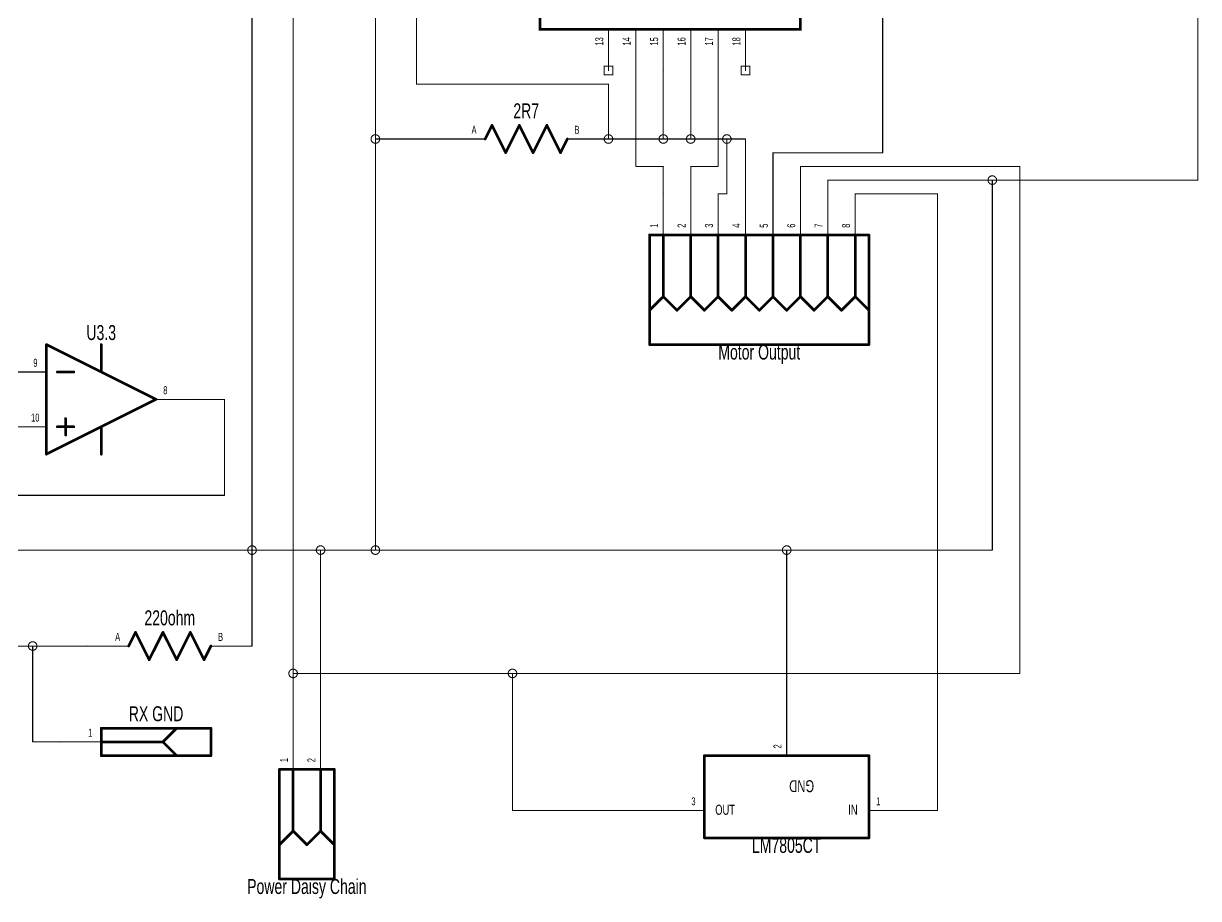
# Model space of a CAD drawing. Extents: x -0.1 to 11, y -0.1 to 7.9.
# Drawn here: x 6.717 to 11.002, y -0.071 to 3.122 of the extents above; entities that cross this region are included whole.
import ezdxf
from ezdxf.enums import TextEntityAlignment as Align

# ---------------------------------------------------------------- set-up
doc = ezdxf.new("R2010")
doc.units = 0
for name, color, linetype in [('Element', 253, 'CONTINUOUS'), ('Net', 50, 'CONTINUOUS'), ('Pin', 50, 'CONTINUOUS')]:
    doc.layers.add(name, color=color, linetype=linetype)

msp = doc.modelspace()

# ---------------------------------------------------------------- linework, layer by layer
at = {"layer": 'Element', "linetype": 'CONTINUOUS', "const_width": 0.0098}
for points in [[(8.6, 4.25), (9.55, 4.25), (9.55, 3.1), (8.6, 3.1), (8.6, 4.25)], [(8.4, 2.7), (8.425, 2.75)], [(8.425, 2.75), (8.475, 2.65)], [(8.475, 2.65), (8.525, 2.75)], [(8.525, 2.75), (8.575, 2.65)], [(8.575, 2.65), (8.625, 2.75)], [(8.625, 2.75), (8.675, 2.65)], [(8.675, 2.65), (8.7, 2.7)], [(9, 1.95), (9, 2.35)], [(9, 2.35), (9.8, 2.35)], [(9.05, 2.125), (9.05, 2.35)], [(9.15, 2.125), (9.15, 2.35)], [(9.25, 2.125), (9.25, 2.35)], [(9.35, 2.125), (9.35, 2.35)], [(9.45, 2.125), (9.45, 2.35)], [(9.55, 2.125), (9.55, 2.35)], [(9.65, 2.125), (9.65, 2.35)], [(9.75, 2.125), (9.75, 2.35)], [(9.8, 1.95), (9.8, 2.35)], [(9, 2.075), (9.05, 2.125)], [(9.1, 2.075), (9.05, 2.125)], [(9.1, 2.075), (9.15, 2.125)], [(9.2, 2.075), (9.15, 2.125)], [(9.2, 2.075), (9.25, 2.125)], [(9.3, 2.075), (9.25, 2.125)], [(9.3, 2.075), (9.35, 2.125)], [(9.4, 2.075), (9.35, 2.125)], [(9.4, 2.075), (9.45, 2.125)], [(9.5, 2.075), (9.45, 2.125)], [(9.5, 2.075), (9.55, 2.125)], [(9.6, 2.075), (9.55, 2.125)], [(9.6, 2.075), (9.65, 2.125)], [(9.7, 2.075), (9.65, 2.125)], [(9.7, 2.075), (9.75, 2.125)], [(9.8, 2.075), (9.75, 2.125)], [(6.8, 1.95), (7.2, 1.75)], [(6.8, 1.95), (6.8, 1.55)], [(7, 1.95), (7, 1.85)], [(9.8, 1.95), (9, 1.95)], [(6.84, 1.85), (6.9, 1.85)], [(6.8, 1.55), (7.2, 1.75)], [(6.87, 1.68), (6.87, 1.62)], [(6.84, 1.65), (6.9, 1.65)], [(7, 1.65), (7, 1.55)], [(7.1, 0.85), (7.125, 0.9)], [(7.125, 0.9), (7.175, 0.8)], [(7.175, 0.8), (7.225, 0.9)], [(7.225, 0.9), (7.275, 0.8)], [(7.275, 0.8), (7.325, 0.9)], [(7.325, 0.9), (7.375, 0.8)], [(7.375, 0.8), (7.4, 0.85)], [(7.4, 0.55), (7, 0.55)], [(7, 0.45), (7, 0.55)], [(7.275, 0.55), (7.225, 0.5)], [(7.4, 0.55), (7.4, 0.45)], [(7.225, 0.5), (7, 0.5)], [(7.275, 0.45), (7.225, 0.5)], [(7.4, 0.45), (7, 0.45)], [(9.8, 0.45), (9.2, 0.45)], [(9.2, 0.15), (9.2, 0.45)], [(9.8, 0.45), (9.8, 0.15)], [(7.65, 0), (7.65, 0.4)], [(7.65, 0.4), (7.85, 0.4)], [(7.7, 0.175), (7.7, 0.4)], [(7.8, 0.175), (7.8, 0.4)], [(7.85, 0), (7.85, 0.4)], [(7.65, 0.125), (7.7, 0.175)], [(7.75, 0.125), (7.7, 0.175)], [(7.75, 0.125), (7.8, 0.175)], [(7.85, 0.125), (7.8, 0.175)], [(9.8, 0.15), (9.2, 0.15)], [(7.85, 0), (7.65, 0)]]:
    msp.add_lwpolyline(points, dxfattribs=at)
at = {"layer": 'Element', "linetype": 'CONTINUOUS', "const_width": 0.0049}
for points in [[(8.4225, 2.75, 1), (8.4275, 2.75, 1), (8.4225, 2.75, 1)], [(8.4225, 2.75, 1), (8.4275, 2.75, 1), (8.4225, 2.75, 1)], [(8.5225, 2.75, 1), (8.5275, 2.75, 1), (8.5225, 2.75, 1)], [(8.5225, 2.75, 1), (8.5275, 2.75, 1), (8.5225, 2.75, 1)], [(8.6225, 2.75, 1), (8.6275, 2.75, 1), (8.6225, 2.75, 1)], [(8.6225, 2.75, 1), (8.6275, 2.75, 1), (8.6225, 2.75, 1)], [(8.3975, 2.7, 1), (8.4025, 2.7, 1), (8.3975, 2.7, 1)], [(8.6975, 2.7, 1), (8.7025, 2.7, 1), (8.6975, 2.7, 1)], [(8.4725, 2.65, 1), (8.4775, 2.65, 1), (8.4725, 2.65, 1)], [(8.4725, 2.65, 1), (8.4775, 2.65, 1), (8.4725, 2.65, 1)], [(8.5725, 2.65, 1), (8.5775, 2.65, 1), (8.5725, 2.65, 1)], [(8.5725, 2.65, 1), (8.5775, 2.65, 1), (8.5725, 2.65, 1)], [(8.6725, 2.65, 1), (8.6775, 2.65, 1), (8.6725, 2.65, 1)], [(8.6725, 2.65, 1), (8.6775, 2.65, 1), (8.6725, 2.65, 1)], [(8.9975, 2.35, 1), (9.0025, 2.35, 1), (8.9975, 2.35, 1)], [(8.9975, 2.35, 1), (9.0025, 2.35, 1), (8.9975, 2.35, 1)], [(9.0475, 2.35, 1), (9.0525, 2.35, 1), (9.0475, 2.35, 1)], [(9.1475, 2.35, 1), (9.1525, 2.35, 1), (9.1475, 2.35, 1)], [(9.2475, 2.35, 1), (9.2525, 2.35, 1), (9.2475, 2.35, 1)], [(9.3475, 2.35, 1), (9.3525, 2.35, 1), (9.3475, 2.35, 1)], [(9.4475, 2.35, 1), (9.4525, 2.35, 1), (9.4475, 2.35, 1)], [(9.5475, 2.35, 1), (9.5525, 2.35, 1), (9.5475, 2.35, 1)], [(9.6475, 2.35, 1), (9.6525, 2.35, 1), (9.6475, 2.35, 1)], [(9.7475, 2.35, 1), (9.7525, 2.35, 1), (9.7475, 2.35, 1)], [(9.7975, 2.35, 1), (9.8025, 2.35, 1), (9.7975, 2.35, 1)], [(9.7975, 2.35, 1), (9.8025, 2.35, 1), (9.7975, 2.35, 1)], [(9.0475, 2.125, 1), (9.0525, 2.125, 1), (9.0475, 2.125, 1)], [(9.0475, 2.125, 1), (9.0525, 2.125, 1), (9.0475, 2.125, 1)], [(9.0475, 2.125, 1), (9.0525, 2.125, 1), (9.0475, 2.125, 1)], [(9.1475, 2.125, 1), (9.1525, 2.125, 1), (9.1475, 2.125, 1)], [(9.1475, 2.125, 1), (9.1525, 2.125, 1), (9.1475, 2.125, 1)], [(9.1475, 2.125, 1), (9.1525, 2.125, 1), (9.1475, 2.125, 1)], [(9.2475, 2.125, 1), (9.2525, 2.125, 1), (9.2475, 2.125, 1)], [(9.2475, 2.125, 1), (9.2525, 2.125, 1), (9.2475, 2.125, 1)], [(9.2475, 2.125, 1), (9.2525, 2.125, 1), (9.2475, 2.125, 1)], [(9.3475, 2.125, 1), (9.3525, 2.125, 1), (9.3475, 2.125, 1)], [(9.3475, 2.125, 1), (9.3525, 2.125, 1), (9.3475, 2.125, 1)], [(9.3475, 2.125, 1), (9.3525, 2.125, 1), (9.3475, 2.125, 1)], [(9.4475, 2.125, 1), (9.4525, 2.125, 1), (9.4475, 2.125, 1)], [(9.4475, 2.125, 1), (9.4525, 2.125, 1), (9.4475, 2.125, 1)], [(9.4475, 2.125, 1), (9.4525, 2.125, 1), (9.4475, 2.125, 1)], [(9.5475, 2.125, 1), (9.5525, 2.125, 1), (9.5475, 2.125, 1)], [(9.5475, 2.125, 1), (9.5525, 2.125, 1), (9.5475, 2.125, 1)], [(9.5475, 2.125, 1), (9.5525, 2.125, 1), (9.5475, 2.125, 1)], [(9.6475, 2.125, 1), (9.6525, 2.125, 1), (9.6475, 2.125, 1)], [(9.6475, 2.125, 1), (9.6525, 2.125, 1), (9.6475, 2.125, 1)], [(9.6475, 2.125, 1), (9.6525, 2.125, 1), (9.6475, 2.125, 1)], [(9.7475, 2.125, 1), (9.7525, 2.125, 1), (9.7475, 2.125, 1)], [(9.7475, 2.125, 1), (9.7525, 2.125, 1), (9.7475, 2.125, 1)], [(9.7475, 2.125, 1), (9.7525, 2.125, 1), (9.7475, 2.125, 1)], [(8.9975, 2.075, 1), (9.0025, 2.075, 1), (8.9975, 2.075, 1)], [(9.0975, 2.075, 1), (9.1025, 2.075, 1), (9.0975, 2.075, 1)], [(9.0975, 2.075, 1), (9.1025, 2.075, 1), (9.0975, 2.075, 1)], [(9.1975, 2.075, 1), (9.2025, 2.075, 1), (9.1975, 2.075, 1)], [(9.1975, 2.075, 1), (9.2025, 2.075, 1), (9.1975, 2.075, 1)], [(9.2975, 2.075, 1), (9.3025, 2.075, 1), (9.2975, 2.075, 1)], [(9.2975, 2.075, 1), (9.3025, 2.075, 1), (9.2975, 2.075, 1)], [(9.3975, 2.075, 1), (9.4025, 2.075, 1), (9.3975, 2.075, 1)], [(9.3975, 2.075, 1), (9.4025, 2.075, 1), (9.3975, 2.075, 1)], [(9.4975, 2.075, 1), (9.5025, 2.075, 1), (9.4975, 2.075, 1)], [(9.4975, 2.075, 1), (9.5025, 2.075, 1), (9.4975, 2.075, 1)], [(9.5975, 2.075, 1), (9.6025, 2.075, 1), (9.5975, 2.075, 1)], [(9.5975, 2.075, 1), (9.6025, 2.075, 1), (9.5975, 2.075, 1)], [(9.6975, 2.075, 1), (9.7025, 2.075, 1), (9.6975, 2.075, 1)], [(9.6975, 2.075, 1), (9.7025, 2.075, 1), (9.6975, 2.075, 1)], [(9.7975, 2.075, 1), (9.8025, 2.075, 1), (9.7975, 2.075, 1)], [(6.7975, 1.95, 1), (6.8025, 1.95, 1), (6.7975, 1.95, 1)], [(6.7975, 1.95, 1), (6.8025, 1.95, 1), (6.7975, 1.95, 1)], [(6.9975, 1.95, 1), (7.0025, 1.95, 1), (6.9975, 1.95, 1)], [(8.9975, 1.95, 1), (9.0025, 1.95, 1), (8.9975, 1.95, 1)], [(8.9975, 1.95, 1), (9.0025, 1.95, 1), (8.9975, 1.95, 1)], [(9.7975, 1.95, 1), (9.8025, 1.95, 1), (9.7975, 1.95, 1)], [(9.7975, 1.95, 1), (9.8025, 1.95, 1), (9.7975, 1.95, 1)], [(6.8375, 1.85, 1), (6.8425, 1.85, 1), (6.8375, 1.85, 1)], [(6.8975, 1.85, 1), (6.9025, 1.85, 1), (6.8975, 1.85, 1)], [(6.9975, 1.85, 1), (7.0025, 1.85, 1), (6.9975, 1.85, 1)], [(7.1975, 1.75, 1), (7.2025, 1.75, 1), (7.1975, 1.75, 1)], [(7.1975, 1.75, 1), (7.2025, 1.75, 1), (7.1975, 1.75, 1)], [(6.8675, 1.68, 1), (6.8725, 1.68, 1), (6.8675, 1.68, 1)], [(6.8375, 1.65, 1), (6.8425, 1.65, 1), (6.8375, 1.65, 1)], [(6.8975, 1.65, 1), (6.9025, 1.65, 1), (6.8975, 1.65, 1)], [(6.9975, 1.65, 1), (7.0025, 1.65, 1), (6.9975, 1.65, 1)], [(6.8675, 1.62, 1), (6.8725, 1.62, 1), (6.8675, 1.62, 1)], [(6.7975, 1.55, 1), (6.8025, 1.55, 1), (6.7975, 1.55, 1)], [(6.7975, 1.55, 1), (6.8025, 1.55, 1), (6.7975, 1.55, 1)], [(6.9975, 1.55, 1), (7.0025, 1.55, 1), (6.9975, 1.55, 1)], [(7.1225, 0.9, 1), (7.1275, 0.9, 1), (7.1225, 0.9, 1)], [(7.1225, 0.9, 1), (7.1275, 0.9, 1), (7.1225, 0.9, 1)], [(7.2225, 0.9, 1), (7.2275, 0.9, 1), (7.2225, 0.9, 1)], [(7.2225, 0.9, 1), (7.2275, 0.9, 1), (7.2225, 0.9, 1)], [(7.3225, 0.9, 1), (7.3275, 0.9, 1), (7.3225, 0.9, 1)], [(7.3225, 0.9, 1), (7.3275, 0.9, 1), (7.3225, 0.9, 1)], [(7.0975, 0.85, 1), (7.1025, 0.85, 1), (7.0975, 0.85, 1)], [(7.3975, 0.85, 1), (7.4025, 0.85, 1), (7.3975, 0.85, 1)], [(7.1725, 0.8, 1), (7.1775, 0.8, 1), (7.1725, 0.8, 1)], [(7.1725, 0.8, 1), (7.1775, 0.8, 1), (7.1725, 0.8, 1)], [(7.2725, 0.8, 1), (7.2775, 0.8, 1), (7.2725, 0.8, 1)], [(7.2725, 0.8, 1), (7.2775, 0.8, 1), (7.2725, 0.8, 1)], [(7.3725, 0.8, 1), (7.3775, 0.8, 1), (7.3725, 0.8, 1)], [(7.3725, 0.8, 1), (7.3775, 0.8, 1), (7.3725, 0.8, 1)], [(6.9975, 0.55, 1), (7.0025, 0.55, 1), (6.9975, 0.55, 1)], [(6.9975, 0.55, 1), (7.0025, 0.55, 1), (6.9975, 0.55, 1)], [(7.2725, 0.55, 1), (7.2775, 0.55, 1), (7.2725, 0.55, 1)], [(7.3975, 0.55, 1), (7.4025, 0.55, 1), (7.3975, 0.55, 1)], [(7.3975, 0.55, 1), (7.4025, 0.55, 1), (7.3975, 0.55, 1)], [(6.9975, 0.5, 1), (7.0025, 0.5, 1), (6.9975, 0.5, 1)], [(7.2225, 0.5, 1), (7.2275, 0.5, 1), (7.2225, 0.5, 1)], [(7.2225, 0.5, 1), (7.2275, 0.5, 1), (7.2225, 0.5, 1)], [(7.2225, 0.5, 1), (7.2275, 0.5, 1), (7.2225, 0.5, 1)], [(6.9975, 0.45, 1), (7.0025, 0.45, 1), (6.9975, 0.45, 1)], [(6.9975, 0.45, 1), (7.0025, 0.45, 1), (6.9975, 0.45, 1)], [(7.2725, 0.45, 1), (7.2775, 0.45, 1), (7.2725, 0.45, 1)], [(7.3975, 0.45, 1), (7.4025, 0.45, 1), (7.3975, 0.45, 1)], [(7.3975, 0.45, 1), (7.4025, 0.45, 1), (7.3975, 0.45, 1)], [(9.1975, 0.45, 1), (9.2025, 0.45, 1), (9.1975, 0.45, 1)], [(9.1975, 0.45, 1), (9.2025, 0.45, 1), (9.1975, 0.45, 1)], [(9.7975, 0.45, 1), (9.8025, 0.45, 1), (9.7975, 0.45, 1)], [(9.7975, 0.45, 1), (9.8025, 0.45, 1), (9.7975, 0.45, 1)], [(7.6475, 0.4, 1), (7.6525, 0.4, 1), (7.6475, 0.4, 1)], [(7.6475, 0.4, 1), (7.6525, 0.4, 1), (7.6475, 0.4, 1)], [(7.6975, 0.4, 1), (7.7025, 0.4, 1), (7.6975, 0.4, 1)], [(7.7975, 0.4, 1), (7.8025, 0.4, 1), (7.7975, 0.4, 1)], [(7.8475, 0.4, 1), (7.8525, 0.4, 1), (7.8475, 0.4, 1)], [(7.8475, 0.4, 1), (7.8525, 0.4, 1), (7.8475, 0.4, 1)], [(7.6975, 0.175, 1), (7.7025, 0.175, 1), (7.6975, 0.175, 1)], [(7.6975, 0.175, 1), (7.7025, 0.175, 1), (7.6975, 0.175, 1)], [(7.6975, 0.175, 1), (7.7025, 0.175, 1), (7.6975, 0.175, 1)], [(7.7975, 0.175, 1), (7.8025, 0.175, 1), (7.7975, 0.175, 1)], [(7.7975, 0.175, 1), (7.8025, 0.175, 1), (7.7975, 0.175, 1)], [(7.7975, 0.175, 1), (7.8025, 0.175, 1), (7.7975, 0.175, 1)], [(7.6475, 0.125, 1), (7.6525, 0.125, 1), (7.6475, 0.125, 1)], [(7.7475, 0.125, 1), (7.7525, 0.125, 1), (7.7475, 0.125, 1)], [(7.7475, 0.125, 1), (7.7525, 0.125, 1), (7.7475, 0.125, 1)], [(7.8475, 0.125, 1), (7.8525, 0.125, 1), (7.8475, 0.125, 1)], [(9.1975, 0.15, 1), (9.2025, 0.15, 1), (9.1975, 0.15, 1)], [(9.1975, 0.15, 1), (9.2025, 0.15, 1), (9.1975, 0.15, 1)], [(9.7975, 0.15, 1), (9.8025, 0.15, 1), (9.7975, 0.15, 1)], [(9.7975, 0.15, 1), (9.8025, 0.15, 1), (9.7975, 0.15, 1)], [(7.6475, 0, 1), (7.6525, 0, 1), (7.6475, 0, 1)], [(7.6475, 0, 1), (7.6525, 0, 1), (7.6475, 0, 1)], [(7.8475, 0, 1), (7.8525, 0, 1), (7.8475, 0, 1)], [(7.8475, 0, 1), (7.8525, 0, 1), (7.8475, 0, 1)]]:
    msp.add_lwpolyline(points, format="xyb", dxfattribs=at)
at = {"layer": 'Net', "linetype": 'CONTINUOUS', "const_width": 0.0039}
for points in [[(7.7, 6.2), (7.7, 0.75)], [(7.55, 6.15), (7.55, 1.2)], [(8.15, 4.85), (8.15, 2.9)], [(8, 3.45), (8, 1.2)], [(11, 3.45), (11, 2.55)], [(9.85, 3.3), (9.85, 2.65)], [(8.95, 2.6), (8.95, 2.95)], [(9.05, 2.7), (9.05, 2.95)], [(9.15, 2.95), (9.15, 2.7)], [(9.25, 2.6), (9.25, 2.95)], [(8.15, 2.9), (8.85, 2.9)], [(8.85, 2.9), (8.85, 2.7)], [(7.9843, 2.7), (7.985, 2.6951), (7.9873, 2.6907), (7.9907, 2.6873), (7.9951, 2.685), (8, 2.6843), (8.0049, 2.685), (8.0093, 2.6873), (8.0127, 2.6907), (8.015, 2.6951), (8.0157, 2.7), (8.015, 2.7049), (8.0127, 2.7093), (8.0093, 2.7127), (8.0049, 2.715), (8, 2.7157), (7.9951, 2.715), (7.9907, 2.7127), (7.9873, 2.7093), (7.985, 2.7049), (7.9843, 2.7)], [(8.25, 2.7), (8, 2.7)], [(8.8343, 2.7), (8.835, 2.6951), (8.8373, 2.6907), (8.8407, 2.6873), (8.8451, 2.685), (8.85, 2.6843), (8.8549, 2.685), (8.8593, 2.6873), (8.8627, 2.6907), (8.865, 2.6951), (8.8657, 2.7), (8.865, 2.7049), (8.8627, 2.7093), (8.8593, 2.7127), (8.8549, 2.715), (8.85, 2.7157), (8.8451, 2.715), (8.8407, 2.7127), (8.8373, 2.7093), (8.835, 2.7049), (8.8343, 2.7)], [(8.85, 2.7), (9.05, 2.7)], [(9.0343, 2.7), (9.035, 2.6951), (9.0373, 2.6907), (9.0407, 2.6873), (9.0451, 2.685), (9.05, 2.6843), (9.0549, 2.685), (9.0593, 2.6873), (9.0627, 2.6907), (9.065, 2.6951), (9.0657, 2.7), (9.065, 2.7049), (9.0627, 2.7093), (9.0593, 2.7127), (9.0549, 2.715), (9.05, 2.7157), (9.0451, 2.715), (9.0407, 2.7127), (9.0373, 2.7093), (9.035, 2.7049), (9.0343, 2.7)], [(9.15, 2.7), (9.05, 2.7)], [(9.1343, 2.7), (9.135, 2.6951), (9.1373, 2.6907), (9.1407, 2.6873), (9.1451, 2.685), (9.15, 2.6843), (9.1549, 2.685), (9.1593, 2.6873), (9.1627, 2.6907), (9.165, 2.6951), (9.1657, 2.7), (9.165, 2.7049), (9.1627, 2.7093), (9.1593, 2.7127), (9.1549, 2.715), (9.15, 2.7157), (9.1451, 2.715), (9.1407, 2.7127), (9.1373, 2.7093), (9.135, 2.7049), (9.1343, 2.7)], [(9.15, 2.7), (9.2818, 2.7)], [(9.266, 2.7), (9.2668, 2.6951), (9.2691, 2.6907), (9.2725, 2.6873), (9.2769, 2.685), (9.2818, 2.6843), (9.2867, 2.685), (9.2911, 2.6873), (9.2945, 2.6907), (9.2968, 2.6951), (9.2975, 2.7), (9.2968, 2.7049), (9.2945, 2.7093), (9.2911, 2.7127), (9.2867, 2.715), (9.2818, 2.7157), (9.2769, 2.715), (9.2725, 2.7127), (9.2691, 2.7093), (9.2668, 2.7049), (9.266, 2.7)], [(9.2818, 2.7), (9.2818, 2.5)], [(9.35, 2.7), (9.2818, 2.7)], [(9.35, 2.5), (9.35, 2.7)], [(9.85, 2.65), (9.45, 2.65)], [(9.45, 2.65), (9.45, 2.5)], [(9.05, 2.6), (8.95, 2.6)], [(9.05, 2.5), (9.05, 2.6)], [(9.15, 2.5), (9.15, 2.6)], [(9.15, 2.6), (9.25, 2.6)], [(9.55, 2.5), (9.55, 2.6)], [(9.55, 2.6), (10.35, 2.6)], [(10.35, 2.6), (10.35, 0.75)], [(10.25, 2.55), (9.65, 2.55)], [(9.65, 2.55), (9.65, 2.5)], [(10.2343, 2.55), (10.235, 2.5451), (10.2373, 2.5407), (10.2407, 2.5373), (10.2451, 2.535), (10.25, 2.5343), (10.2549, 2.535), (10.2593, 2.5373), (10.2627, 2.5407), (10.265, 2.5451), (10.2657, 2.55), (10.265, 2.5549), (10.2627, 2.5593), (10.2593, 2.5627), (10.2549, 2.565), (10.25, 2.5657), (10.2451, 2.565), (10.2407, 2.5627), (10.2373, 2.5593), (10.235, 2.5549), (10.2343, 2.55)], [(10.25, 1.2), (10.25, 2.55)], [(11, 2.55), (10.25, 2.55)], [(9.2818, 2.5), (9.25, 2.5)], [(10.05, 2.5), (9.75, 2.5)], [(10.05, 0.25), (10.05, 2.5)], [(7.45, 1.75), (7.35, 1.75)], [(7.45, 1.4), (7.45, 1.75)], [(6.5, 1.4), (7.45, 1.4)], [(7.55, 1.2), (0.4, 1.2)], [(7.5343, 1.2), (7.535, 1.1951), (7.5373, 1.1907), (7.5407, 1.1873), (7.5451, 1.185), (7.55, 1.1843), (7.5549, 1.185), (7.5593, 1.1873), (7.5627, 1.1907), (7.565, 1.1951), (7.5657, 1.2), (7.565, 1.2049), (7.5627, 1.2093), (7.5593, 1.2127), (7.5549, 1.215), (7.55, 1.2157), (7.5451, 1.215), (7.5407, 1.2127), (7.5373, 1.2093), (7.535, 1.2049), (7.5343, 1.2)], [(7.5343, 1.2), (7.535, 1.1951), (7.5373, 1.1907), (7.5407, 1.1873), (7.5451, 1.185), (7.55, 1.1843), (7.5549, 1.185), (7.5593, 1.1873), (7.5627, 1.1907), (7.565, 1.1951), (7.5657, 1.2), (7.565, 1.2049), (7.5627, 1.2093), (7.5593, 1.2127), (7.5549, 1.215), (7.55, 1.2157), (7.5451, 1.215), (7.5407, 1.2127), (7.5373, 1.2093), (7.535, 1.2049), (7.5343, 1.2)], [(7.55, 0.85), (7.55, 1.2)], [(8, 1.2), (7.55, 1.2)], [(7.7843, 1.2), (7.785, 1.1951), (7.7873, 1.1907), (7.7907, 1.1873), (7.7951, 1.185), (7.8, 1.1843), (7.8049, 1.185), (7.8093, 1.1873), (7.8127, 1.1907), (7.815, 1.1951), (7.8157, 1.2), (7.815, 1.2049), (7.8127, 1.2093), (7.8093, 1.2127), (7.8049, 1.215), (7.8, 1.2157), (7.7951, 1.215), (7.7907, 1.2127), (7.7873, 1.2093), (7.785, 1.2049), (7.7843, 1.2)], [(7.8, 0.55), (7.8, 1.2)], [(7.9843, 1.2), (7.985, 1.1951), (7.9873, 1.1907), (7.9907, 1.1873), (7.9951, 1.185), (8, 1.1843), (8.0049, 1.185), (8.0093, 1.1873), (8.0127, 1.1907), (8.015, 1.1951), (8.0157, 1.2), (8.015, 1.2049), (8.0127, 1.2093), (8.0093, 1.2127), (8.0049, 1.215), (8, 1.2157), (7.9951, 1.215), (7.9907, 1.2127), (7.9873, 1.2093), (7.985, 1.2049), (7.9843, 1.2)], [(8, 1.2), (9.5, 1.2)], [(9.4843, 1.2), (9.485, 1.1951), (9.4873, 1.1907), (9.4907, 1.1873), (9.4951, 1.185), (9.5, 1.1843), (9.5049, 1.185), (9.5093, 1.1873), (9.5127, 1.1907), (9.515, 1.1951), (9.5157, 1.2), (9.515, 1.2049), (9.5127, 1.2093), (9.5093, 1.2127), (9.5049, 1.215), (9.5, 1.2157), (9.4951, 1.215), (9.4907, 1.2127), (9.4873, 1.2093), (9.485, 1.2049), (9.4843, 1.2)], [(9.5, 0.6), (9.5, 1.2)], [(9.5, 1.2), (10.25, 1.2)], [(6.7343, 0.85), (6.735, 0.8451), (6.7373, 0.8407), (6.7407, 0.8372), (6.7451, 0.835), (6.75, 0.8342), (6.7549, 0.835), (6.7593, 0.8372), (6.7627, 0.8407), (6.765, 0.8451), (6.7657, 0.85), (6.765, 0.8549), (6.7627, 0.8592), (6.7593, 0.8627), (6.7549, 0.865), (6.75, 0.8657), (6.7451, 0.865), (6.7407, 0.8627), (6.7373, 0.8592), (6.735, 0.8549), (6.7343, 0.85)], [(6.95, 0.85), (6.65, 0.85)], [(6.75, 0.5), (6.75, 0.85)], [(7.6843, 0.75), (7.685, 0.7451), (7.6873, 0.7407), (7.6907, 0.7373), (7.6951, 0.735), (7.7, 0.7343), (7.7049, 0.735), (7.7093, 0.7373), (7.7127, 0.7407), (7.715, 0.7451), (7.7157, 0.75), (7.715, 0.7549), (7.7127, 0.7593), (7.7093, 0.7627), (7.7049, 0.765), (7.7, 0.7657), (7.6951, 0.765), (7.6907, 0.7627), (7.6873, 0.7593), (7.685, 0.7549), (7.6843, 0.75)], [(7.7, 0.75), (8.5, 0.75)], [(7.7, 0.55), (7.7, 0.75)], [(8.4843, 0.75), (8.485, 0.7451), (8.4873, 0.7407), (8.4907, 0.7373), (8.4951, 0.735), (8.5, 0.7343), (8.5049, 0.735), (8.5093, 0.7373), (8.5127, 0.7407), (8.515, 0.7451), (8.5157, 0.75), (8.515, 0.7549), (8.5127, 0.7593), (8.5093, 0.7627), (8.5049, 0.765), (8.5, 0.7657), (8.4951, 0.765), (8.4907, 0.7627), (8.4873, 0.7593), (8.485, 0.7549), (8.4843, 0.75)], [(8.5, 0.75), (8.5, 0.25)], [(10.35, 0.75), (8.5, 0.75)], [(6.85, 0.5), (6.75, 0.5)], [(8.5, 0.25), (9.05, 0.25)], [(9.95, 0.25), (10.05, 0.25)]]:
    msp.add_lwpolyline(points, dxfattribs=at)
at = {"layer": 'Net', "linetype": 'CONTINUOUS', "const_width": 0.002}
for points in [[(8.949, 2.95, 1), (8.951, 2.95, 1), (8.949, 2.95, 1)], [(9.049, 2.95, 1), (9.051, 2.95, 1), (9.049, 2.95, 1)], [(9.149, 2.95, 1), (9.151, 2.95, 1), (9.149, 2.95, 1)], [(9.249, 2.95, 1), (9.251, 2.95, 1), (9.249, 2.95, 1)], [(8.149, 2.9, 1), (8.151, 2.9, 1), (8.149, 2.9, 1)], [(8.149, 2.9, 1), (8.151, 2.9, 1), (8.149, 2.9, 1)], [(8.849, 2.9, 1), (8.851, 2.9, 1), (8.849, 2.9, 1)], [(8.849, 2.9, 1), (8.851, 2.9, 1), (8.849, 2.9, 1)], [(7.9833, 2.7, 1), (7.9852, 2.7, 1), (7.9833, 2.7, 1)], [(7.999, 2.7, 1), (8.001, 2.7, 1), (7.999, 2.7, 1)], [(8.249, 2.7, 1), (8.251, 2.7, 1), (8.249, 2.7, 1)], [(8.8333, 2.7, 1), (8.8352, 2.7, 1), (8.8333, 2.7, 1)], [(8.849, 2.7, 1), (8.851, 2.7, 1), (8.849, 2.7, 1)], [(8.849, 2.7, 1), (8.851, 2.7, 1), (8.849, 2.7, 1)], [(9.0333, 2.7, 1), (9.0352, 2.7, 1), (9.0333, 2.7, 1)], [(9.049, 2.7, 1), (9.051, 2.7, 1), (9.049, 2.7, 1)], [(9.049, 2.7, 1), (9.051, 2.7, 1), (9.049, 2.7, 1)], [(9.049, 2.7, 1), (9.051, 2.7, 1), (9.049, 2.7, 1)], [(9.1333, 2.7, 1), (9.1352, 2.7, 1), (9.1333, 2.7, 1)], [(9.149, 2.7, 1), (9.151, 2.7, 1), (9.149, 2.7, 1)], [(9.149, 2.7, 1), (9.151, 2.7, 1), (9.149, 2.7, 1)], [(9.149, 2.7, 1), (9.151, 2.7, 1), (9.149, 2.7, 1)], [(9.2651, 2.7, 1), (9.267, 2.7, 1), (9.2651, 2.7, 1)], [(9.2808, 2.7, 1), (9.2828, 2.7, 1), (9.2808, 2.7, 1)], [(9.2808, 2.7, 1), (9.2828, 2.7, 1), (9.2808, 2.7, 1)], [(9.2808, 2.7, 1), (9.2828, 2.7, 1), (9.2808, 2.7, 1)], [(9.349, 2.7, 1), (9.351, 2.7, 1), (9.349, 2.7, 1)], [(9.349, 2.7, 1), (9.351, 2.7, 1), (9.349, 2.7, 1)], [(9.449, 2.65, 1), (9.451, 2.65, 1), (9.449, 2.65, 1)], [(9.449, 2.65, 1), (9.451, 2.65, 1), (9.449, 2.65, 1)], [(9.849, 2.65, 1), (9.851, 2.65, 1), (9.849, 2.65, 1)], [(9.849, 2.65, 1), (9.851, 2.65, 1), (9.849, 2.65, 1)], [(8.949, 2.6, 1), (8.951, 2.6, 1), (8.949, 2.6, 1)], [(8.949, 2.6, 1), (8.951, 2.6, 1), (8.949, 2.6, 1)], [(9.049, 2.6, 1), (9.051, 2.6, 1), (9.049, 2.6, 1)], [(9.049, 2.6, 1), (9.051, 2.6, 1), (9.049, 2.6, 1)], [(9.149, 2.6, 1), (9.151, 2.6, 1), (9.149, 2.6, 1)], [(9.149, 2.6, 1), (9.151, 2.6, 1), (9.149, 2.6, 1)], [(9.249, 2.6, 1), (9.251, 2.6, 1), (9.249, 2.6, 1)], [(9.249, 2.6, 1), (9.251, 2.6, 1), (9.249, 2.6, 1)], [(9.549, 2.6, 1), (9.551, 2.6, 1), (9.549, 2.6, 1)], [(9.549, 2.6, 1), (9.551, 2.6, 1), (9.549, 2.6, 1)], [(10.349, 2.6, 1), (10.351, 2.6, 1), (10.349, 2.6, 1)], [(10.349, 2.6, 1), (10.351, 2.6, 1), (10.349, 2.6, 1)], [(9.649, 2.55, 1), (9.651, 2.55, 1), (9.649, 2.55, 1)], [(9.649, 2.55, 1), (9.651, 2.55, 1), (9.649, 2.55, 1)], [(10.2333, 2.55, 1), (10.2352, 2.55, 1), (10.2333, 2.55, 1)], [(10.249, 2.55, 1), (10.251, 2.55, 1), (10.249, 2.55, 1)], [(10.249, 2.55, 1), (10.251, 2.55, 1), (10.249, 2.55, 1)], [(10.249, 2.55, 1), (10.251, 2.55, 1), (10.249, 2.55, 1)], [(10.999, 2.55, 1), (11.001, 2.55, 1), (10.999, 2.55, 1)], [(10.999, 2.55, 1), (11.001, 2.55, 1), (10.999, 2.55, 1)], [(9.049, 2.5, 1), (9.051, 2.5, 1), (9.049, 2.5, 1)], [(9.149, 2.5, 1), (9.151, 2.5, 1), (9.149, 2.5, 1)], [(9.249, 2.5, 1), (9.251, 2.5, 1), (9.249, 2.5, 1)], [(9.2808, 2.5, 1), (9.2828, 2.5, 1), (9.2808, 2.5, 1)], [(9.2808, 2.5, 1), (9.2828, 2.5, 1), (9.2808, 2.5, 1)], [(9.349, 2.5, 1), (9.351, 2.5, 1), (9.349, 2.5, 1)], [(9.449, 2.5, 1), (9.451, 2.5, 1), (9.449, 2.5, 1)], [(9.549, 2.5, 1), (9.551, 2.5, 1), (9.549, 2.5, 1)], [(9.649, 2.5, 1), (9.651, 2.5, 1), (9.649, 2.5, 1)], [(9.749, 2.5, 1), (9.751, 2.5, 1), (9.749, 2.5, 1)], [(10.049, 2.5, 1), (10.051, 2.5, 1), (10.049, 2.5, 1)], [(10.049, 2.5, 1), (10.051, 2.5, 1), (10.049, 2.5, 1)], [(7.349, 1.75, 1), (7.351, 1.75, 1), (7.349, 1.75, 1)], [(7.449, 1.75, 1), (7.451, 1.75, 1), (7.449, 1.75, 1)], [(7.449, 1.75, 1), (7.451, 1.75, 1), (7.449, 1.75, 1)], [(7.449, 1.4, 1), (7.451, 1.4, 1), (7.449, 1.4, 1)], [(7.449, 1.4, 1), (7.451, 1.4, 1), (7.449, 1.4, 1)], [(7.5333, 1.2, 1), (7.5352, 1.2, 1), (7.5333, 1.2, 1)], [(7.5333, 1.2, 1), (7.5352, 1.2, 1), (7.5333, 1.2, 1)], [(7.549, 1.2, 1), (7.551, 1.2, 1), (7.549, 1.2, 1)], [(7.549, 1.2, 1), (7.551, 1.2, 1), (7.549, 1.2, 1)], [(7.549, 1.2, 1), (7.551, 1.2, 1), (7.549, 1.2, 1)], [(7.549, 1.2, 1), (7.551, 1.2, 1), (7.549, 1.2, 1)], [(7.7833, 1.2, 1), (7.7852, 1.2, 1), (7.7833, 1.2, 1)], [(7.799, 1.2, 1), (7.801, 1.2, 1), (7.799, 1.2, 1)], [(7.9833, 1.2, 1), (7.9852, 1.2, 1), (7.9833, 1.2, 1)], [(7.999, 1.2, 1), (8.001, 1.2, 1), (7.999, 1.2, 1)], [(7.999, 1.2, 1), (8.001, 1.2, 1), (7.999, 1.2, 1)], [(7.999, 1.2, 1), (8.001, 1.2, 1), (7.999, 1.2, 1)], [(9.4833, 1.2, 1), (9.4852, 1.2, 1), (9.4833, 1.2, 1)], [(9.499, 1.2, 1), (9.501, 1.2, 1), (9.499, 1.2, 1)], [(9.499, 1.2, 1), (9.501, 1.2, 1), (9.499, 1.2, 1)], [(9.499, 1.2, 1), (9.501, 1.2, 1), (9.499, 1.2, 1)], [(10.249, 1.2, 1), (10.251, 1.2, 1), (10.249, 1.2, 1)], [(10.249, 1.2, 1), (10.251, 1.2, 1), (10.249, 1.2, 1)], [(6.7333, 0.85, 1), (6.7352, 0.85, 1), (6.7333, 0.85, 1)], [(6.749, 0.85, 1), (6.751, 0.85, 1), (6.749, 0.85, 1)], [(6.949, 0.85, 1), (6.951, 0.85, 1), (6.949, 0.85, 1)], [(7.549, 0.85, 1), (7.551, 0.85, 1), (7.549, 0.85, 1)], [(7.6833, 0.75, 1), (7.6852, 0.75, 1), (7.6833, 0.75, 1)], [(7.699, 0.75, 1), (7.701, 0.75, 1), (7.699, 0.75, 1)], [(7.699, 0.75, 1), (7.701, 0.75, 1), (7.699, 0.75, 1)], [(7.699, 0.75, 1), (7.701, 0.75, 1), (7.699, 0.75, 1)], [(8.4833, 0.75, 1), (8.4852, 0.75, 1), (8.4833, 0.75, 1)], [(8.499, 0.75, 1), (8.501, 0.75, 1), (8.499, 0.75, 1)], [(8.499, 0.75, 1), (8.501, 0.75, 1), (8.499, 0.75, 1)], [(8.499, 0.75, 1), (8.501, 0.75, 1), (8.499, 0.75, 1)], [(10.349, 0.75, 1), (10.351, 0.75, 1), (10.349, 0.75, 1)], [(10.349, 0.75, 1), (10.351, 0.75, 1), (10.349, 0.75, 1)], [(9.499, 0.6, 1), (9.501, 0.6, 1), (9.499, 0.6, 1)], [(7.699, 0.55, 1), (7.701, 0.55, 1), (7.699, 0.55, 1)], [(7.799, 0.55, 1), (7.801, 0.55, 1), (7.799, 0.55, 1)], [(6.749, 0.5, 1), (6.751, 0.5, 1), (6.749, 0.5, 1)], [(6.749, 0.5, 1), (6.751, 0.5, 1), (6.749, 0.5, 1)], [(6.849, 0.5, 1), (6.851, 0.5, 1), (6.849, 0.5, 1)], [(8.499, 0.25, 1), (8.501, 0.25, 1), (8.499, 0.25, 1)], [(8.499, 0.25, 1), (8.501, 0.25, 1), (8.499, 0.25, 1)], [(9.049, 0.25, 1), (9.051, 0.25, 1), (9.049, 0.25, 1)], [(9.949, 0.25, 1), (9.951, 0.25, 1), (9.949, 0.25, 1)], [(10.049, 0.25, 1), (10.051, 0.25, 1), (10.049, 0.25, 1)], [(10.049, 0.25, 1), (10.051, 0.25, 1), (10.049, 0.25, 1)]]:
    msp.add_lwpolyline(points, format="xyb", dxfattribs=at)
at = {"layer": 'Pin', "linetype": 'CONTINUOUS', "const_width": 0.002}
for points in [[(8.849, 3.1, 1), (8.851, 3.1, 1), (8.849, 3.1, 1)], [(8.949, 3.1, 1), (8.951, 3.1, 1), (8.949, 3.1, 1)], [(9.049, 3.1, 1), (9.051, 3.1, 1), (9.049, 3.1, 1)], [(9.149, 3.1, 1), (9.151, 3.1, 1), (9.149, 3.1, 1)], [(9.249, 3.1, 1), (9.251, 3.1, 1), (9.249, 3.1, 1)], [(9.349, 3.1, 1), (9.351, 3.1, 1), (9.349, 3.1, 1)], [(8.849, 2.95, 1), (8.851, 2.95, 1), (8.849, 2.95, 1)], [(8.949, 2.95, 1), (8.951, 2.95, 1), (8.949, 2.95, 1)], [(9.049, 2.95, 1), (9.051, 2.95, 1), (9.049, 2.95, 1)], [(9.149, 2.95, 1), (9.151, 2.95, 1), (9.149, 2.95, 1)], [(9.249, 2.95, 1), (9.251, 2.95, 1), (9.249, 2.95, 1)], [(9.349, 2.95, 1), (9.351, 2.95, 1), (9.349, 2.95, 1)], [(8.249, 2.7, 1), (8.251, 2.7, 1), (8.249, 2.7, 1)], [(8.399, 2.7, 1), (8.401, 2.7, 1), (8.399, 2.7, 1)], [(8.699, 2.7, 1), (8.701, 2.7, 1), (8.699, 2.7, 1)], [(8.849, 2.7, 1), (8.851, 2.7, 1), (8.849, 2.7, 1)], [(9.049, 2.5, 1), (9.051, 2.5, 1), (9.049, 2.5, 1)], [(9.149, 2.5, 1), (9.151, 2.5, 1), (9.149, 2.5, 1)], [(9.249, 2.5, 1), (9.251, 2.5, 1), (9.249, 2.5, 1)], [(9.349, 2.5, 1), (9.351, 2.5, 1), (9.349, 2.5, 1)], [(9.449, 2.5, 1), (9.451, 2.5, 1), (9.449, 2.5, 1)], [(9.549, 2.5, 1), (9.551, 2.5, 1), (9.549, 2.5, 1)], [(9.649, 2.5, 1), (9.651, 2.5, 1), (9.649, 2.5, 1)], [(9.749, 2.5, 1), (9.751, 2.5, 1), (9.749, 2.5, 1)], [(9.049, 2.35, 1), (9.051, 2.35, 1), (9.049, 2.35, 1)], [(9.149, 2.35, 1), (9.151, 2.35, 1), (9.149, 2.35, 1)], [(9.249, 2.35, 1), (9.251, 2.35, 1), (9.249, 2.35, 1)], [(9.349, 2.35, 1), (9.351, 2.35, 1), (9.349, 2.35, 1)], [(9.449, 2.35, 1), (9.451, 2.35, 1), (9.449, 2.35, 1)], [(9.549, 2.35, 1), (9.551, 2.35, 1), (9.549, 2.35, 1)], [(9.649, 2.35, 1), (9.651, 2.35, 1), (9.649, 2.35, 1)], [(9.749, 2.35, 1), (9.751, 2.35, 1), (9.749, 2.35, 1)], [(6.799, 1.85, 1), (6.801, 1.85, 1), (6.799, 1.85, 1)], [(7.199, 1.75, 1), (7.201, 1.75, 1), (7.199, 1.75, 1)], [(7.349, 1.75, 1), (7.351, 1.75, 1), (7.349, 1.75, 1)], [(6.799, 1.65, 1), (6.801, 1.65, 1), (6.799, 1.65, 1)], [(6.949, 0.85, 1), (6.951, 0.85, 1), (6.949, 0.85, 1)], [(7.099, 0.85, 1), (7.101, 0.85, 1), (7.099, 0.85, 1)], [(7.399, 0.85, 1), (7.401, 0.85, 1), (7.399, 0.85, 1)], [(7.549, 0.85, 1), (7.551, 0.85, 1), (7.549, 0.85, 1)], [(9.499, 0.6, 1), (9.501, 0.6, 1), (9.499, 0.6, 1)], [(7.699, 0.55, 1), (7.701, 0.55, 1), (7.699, 0.55, 1)], [(7.799, 0.55, 1), (7.801, 0.55, 1), (7.799, 0.55, 1)], [(6.849, 0.5, 1), (6.851, 0.5, 1), (6.849, 0.5, 1)], [(6.999, 0.5, 1), (7.001, 0.5, 1), (6.999, 0.5, 1)], [(9.499, 0.45, 1), (9.501, 0.45, 1), (9.499, 0.45, 1)], [(7.699, 0.4, 1), (7.701, 0.4, 1), (7.699, 0.4, 1)], [(7.799, 0.4, 1), (7.801, 0.4, 1), (7.799, 0.4, 1)], [(9.049, 0.25, 1), (9.051, 0.25, 1), (9.049, 0.25, 1)], [(9.199, 0.25, 1), (9.201, 0.25, 1), (9.199, 0.25, 1)], [(9.799, 0.25, 1), (9.801, 0.25, 1), (9.799, 0.25, 1)], [(9.949, 0.25, 1), (9.951, 0.25, 1), (9.949, 0.25, 1)]]:
    msp.add_lwpolyline(points, format="xyb", dxfattribs=at)
at = {"layer": 'Pin', "linetype": 'CONTINUOUS', "const_width": 0.0039}
for points in [[(8.85, 3.1), (8.85, 2.95)], [(8.95, 3.1), (8.95, 2.95)], [(9.05, 3.1), (9.05, 2.95)], [(9.15, 3.1), (9.15, 2.95)], [(9.25, 3.1), (9.25, 2.95)], [(9.35, 3.1), (9.35, 2.95)], [(8.8343, 2.9657), (8.8657, 2.9657), (8.8657, 2.9343), (8.8343, 2.9343), (8.8343, 2.9657)], [(9.3343, 2.9657), (9.3657, 2.9657), (9.3657, 2.9343), (9.3343, 2.9343), (9.3343, 2.9657)], [(8.4, 2.7), (8.25, 2.7)], [(8.7, 2.7), (8.85, 2.7)], [(9.05, 2.35), (9.05, 2.5)], [(9.15, 2.35), (9.15, 2.5)], [(9.25, 2.35), (9.25, 2.5)], [(9.35, 2.35), (9.35, 2.5)], [(9.45, 2.35), (9.45, 2.5)], [(9.55, 2.35), (9.55, 2.5)], [(9.65, 2.35), (9.65, 2.5)], [(9.75, 2.35), (9.75, 2.5)], [(6.8, 1.85), (6.65, 1.85)], [(7.2, 1.75), (7.35, 1.75)], [(6.8, 1.65), (6.65, 1.65)], [(7.1, 0.85), (6.95, 0.85)], [(7.4, 0.85), (7.55, 0.85)], [(9.5, 0.45), (9.5, 0.6)], [(7.7, 0.4), (7.7, 0.55)], [(7.8, 0.4), (7.8, 0.55)], [(7, 0.5), (6.85, 0.5)], [(9.2, 0.25), (9.05, 0.25)], [(9.8, 0.25), (9.95, 0.25)]]:
    msp.add_lwpolyline(points, dxfattribs=at)

# ---------------------------------------------------------------- texts
at = {"layer": 'Element', "width": 0.7}
for s, p in [('2R7', (8.55, 2.7591)), ('U3.3', (7, 1.95)), ('220ohm', (7.25, 0.9091)), ('RX GND', (7.2, 0.5591))]:
    msp.add_text(s, height=0.0547, dxfattribs=at).set_placement(p, align=Align.BOTTOM_CENTER)
for s, p in [('Motor Output', (9.4, 1.95)), ('LM7805CT', (9.5, 0.15)), ('Power Daisy Chain', (7.75, 0))]:
    msp.add_text(s, height=0.0547, dxfattribs=at).set_placement(p, align=Align.TOP_CENTER)
msp.add_text('GND', height=0.0437, rotation=180, dxfattribs=at).set_placement((9.6, 0.3169), align=Align.TOP_LEFT)
at = {"layer": 'Pin', "width": 0.7}
for s, p in [('13', (8.8019, 3.0409)), ('14', (8.9019, 3.0409)), ('15', (9.0019, 3.0409)), ('16', (9.1019, 3.0409)), ('17', (9.2019, 3.0409)), ('18', (9.3019, 3.0409)), ('1', (9.0019, 2.3762)), ('2', (9.1019, 2.3762)), ('3', (9.2019, 2.3762)), ('4', (9.3019, 2.3762)), ('5', (9.4019, 2.3762)), ('6', (9.5019, 2.3762)), ('7', (9.6019, 2.3762)), ('8', (9.7019, 2.3762)), ('2', (9.4519, 0.4762)), ('1', (7.6519, 0.4262)), ('2', (7.7519, 0.4262))]:
    msp.add_text(s, height=0.0292, rotation=90, dxfattribs=at).set_placement(p, align=Align.TOP_LEFT)
for s, height, p in [('A', 0.0292, (8.3508, 2.7481)), ('B', 0.0292, (8.7262, 2.7481)), ('9', 0.0292, (6.7524, 1.8981)), ('8', 0.0292, (7.2262, 1.7981)), ('10', 0.0292, (6.7442, 1.6981)), ('A', 0.0292, (7.0508, 0.8981)), ('B', 0.0292, (7.4262, 0.8981)), ('1', 0.0292, (6.9524, 0.5481)), ('3', 0.0292, (9.1524, 0.2981)), ('OUT', 0.0365, (9.2394, 0.2708)), ('IN', 0.0365, (9.7245, 0.2708)), ('1', 0.0292, (9.8262, 0.2981))]:
    msp.add_text(s, height=height, dxfattribs=at).set_placement(p, align=Align.TOP_LEFT)

doc.saveas('drawing.dxf')
